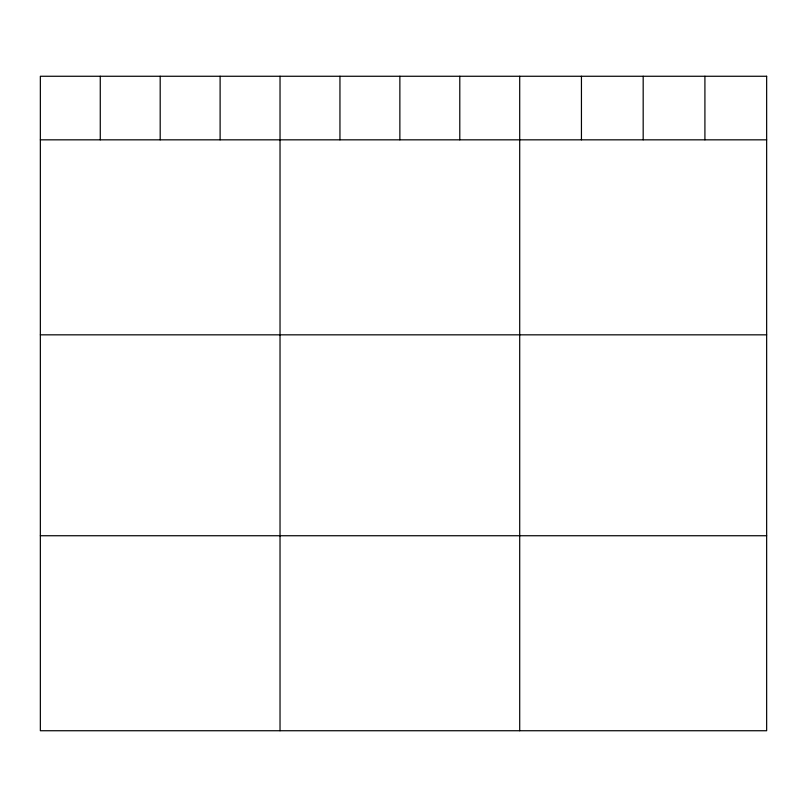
<?xml version="1.0" encoding="UTF-8"?>
<svg xmlns="http://www.w3.org/2000/svg" width="807" height="807" viewBox="0 0 807 807"><rect width="100%" height="100%" fill="white"/><g stroke="black" fill="none" stroke-linecap="round" stroke-linejoin="round"><path stroke-width="1.21" d="M40.35 139.833L766.65 139.833M40.35 334.834L766.65 334.834M40.35 535.737L766.65 535.737M704.914 76.261L704.914 139.833M643.179 76.261L643.179 139.833M581.443 76.261L581.443 139.833M519.708 76.261L519.708 730.739M459.788 76.261L459.788 139.833M399.868 76.261L399.868 139.833M339.949 76.261L339.949 139.833M280.029 76.261L280.029 730.739M220.109 76.261L220.109 139.833M160.19 76.261L160.19 139.833M100.27 76.261L100.27 139.833M766.65 76.261L40.35 76.261L40.35 730.739L766.65 730.739L766.65 76.261"/></g></svg>
